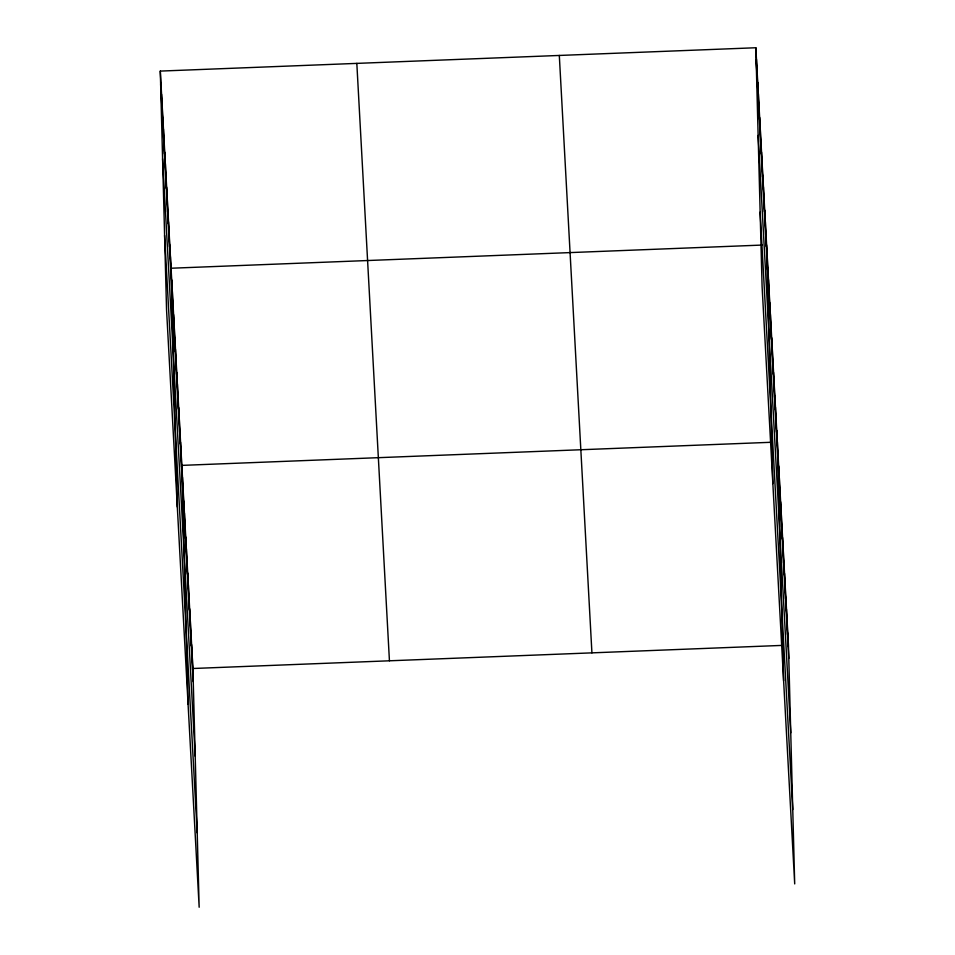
<?xml version="1.0" encoding="UTF-8"?>
<svg xmlns="http://www.w3.org/2000/svg" width="955" height="955" viewBox="0 0 955 955"><rect width="100%" height="100%" fill="white"/><g stroke="black" fill="none" stroke-linecap="round" stroke-linejoin="round"><path stroke-width="1.43" d="M160.297 71.088L192.91 668.5L199.165 907.25L166.552 309.838L160.297 71.088L755.835 47.75L788.448 645.162L794.703 883.912L762.09 286.5L755.835 47.75M762.138 245.065L171.052 268.236L177.308 506.986M771.413 442.272L181.82 465.383L188.075 704.133M192.91 668.5L782.503 645.389M756.181 61.001L788.794 658.413M758.139 135.407L790.752 732.819M760.144 212.082L792.757 809.494M559.308 55.45L591.921 652.862M356.824 63.388L389.437 660.8M160.643 84.338L193.256 681.751M162.589 158.757L195.202 756.169M164.594 235.419L197.208 832.832M787.803 633.213L788.15 646.463M787.147 621.263L787.493 634.514M786.49 609.314L786.848 622.565M785.846 597.364L786.192 610.615M785.189 585.415L785.535 598.666M784.544 573.477L784.891 586.716M783.888 561.528L784.234 574.767M783.231 549.579L783.577 562.817M782.587 537.629L782.933 550.88M781.93 525.68L782.276 538.93M781.274 513.73L781.62 526.981M780.629 501.781L780.975 515.032M779.972 489.831L780.319 503.082M779.316 477.882L779.662 491.133M778.671 465.933L779.017 479.183M778.015 453.995L778.361 467.234M777.358 442.046L783.613 680.784M776.725 430.442L777.084 443.693M776.093 418.851L776.439 432.09M775.46 407.248L775.806 420.498M774.827 395.657L775.174 408.907M774.195 384.053L774.541 397.304M773.562 372.462L773.908 385.713M772.929 360.859L773.275 374.109M772.297 349.267L772.643 362.518M771.664 337.676L772.01 350.915M771.031 326.073L771.377 339.323M770.399 314.482L770.745 327.72M769.766 302.878L770.112 316.129M769.133 291.287L769.479 304.526M768.5 279.684L768.847 292.934M767.868 268.092L768.214 281.343M767.235 256.489L767.581 269.74M766.602 244.898L772.858 483.636M765.97 233.295L766.316 246.545M765.337 221.703L765.683 234.954M764.704 210.1L765.051 223.351M764.072 198.509L764.418 211.759M763.439 186.917L763.785 200.156M762.806 175.314L763.152 188.565M762.174 163.723L762.52 176.962M761.541 152.12L761.887 165.37M760.908 140.528L761.254 153.767M760.276 128.925L760.622 142.176M759.631 117.334L759.989 130.584M758.998 105.73L759.356 118.981M758.365 94.139L758.712 107.39M757.733 82.536L758.079 95.787M757.1 70.945L757.446 84.195M756.467 59.341L756.814 72.592M192.253 656.551L192.6 669.801M191.609 644.613L191.955 657.852M190.952 632.664L191.298 645.902M190.296 620.714L190.654 633.965M189.651 608.765L189.997 622.015M188.995 596.815L189.341 610.066M188.35 584.866L188.696 598.117M187.693 572.916L188.04 586.167M187.037 560.967L187.383 574.218M186.392 549.018L186.738 562.268M185.736 537.068L186.082 550.319M185.079 525.131L185.425 538.369M184.434 513.181L184.781 526.42M183.778 501.232L184.124 514.482M183.121 489.282L183.467 502.533M182.477 477.333L182.823 490.584M181.187 453.792L181.534 467.031M180.555 442.189L180.901 455.44M179.922 430.598L180.268 443.836M179.289 418.994L179.636 432.245M178.657 407.403L179.003 420.654M178.024 395.8L178.37 409.05M177.391 384.208L177.737 397.459M176.759 372.605L177.105 385.856M176.126 361.014L176.472 374.264M175.493 349.411L175.839 362.661M174.861 337.819L175.207 351.07M174.228 326.228L174.574 339.467M173.595 314.625L173.941 327.875M172.962 303.033L173.309 316.272M172.33 291.43L172.676 304.681M171.697 279.839L172.043 293.078M170.42 256.644L170.778 269.895M169.787 245.041L170.133 258.292M169.154 233.45L169.501 246.7M168.522 221.847L168.868 235.097M167.889 210.255L168.235 223.506M167.256 198.652L167.603 211.903M166.624 187.061L166.97 200.311M165.991 175.469L166.337 188.708M165.358 163.866L165.704 177.117M164.726 152.275L165.072 165.513M164.093 140.672L164.439 153.922M163.46 129.08L163.806 142.319M162.828 117.477L163.174 130.728M162.195 105.886L162.541 119.136M161.562 94.282L161.908 107.533M160.929 82.691L161.276 95.942"/></g></svg>
